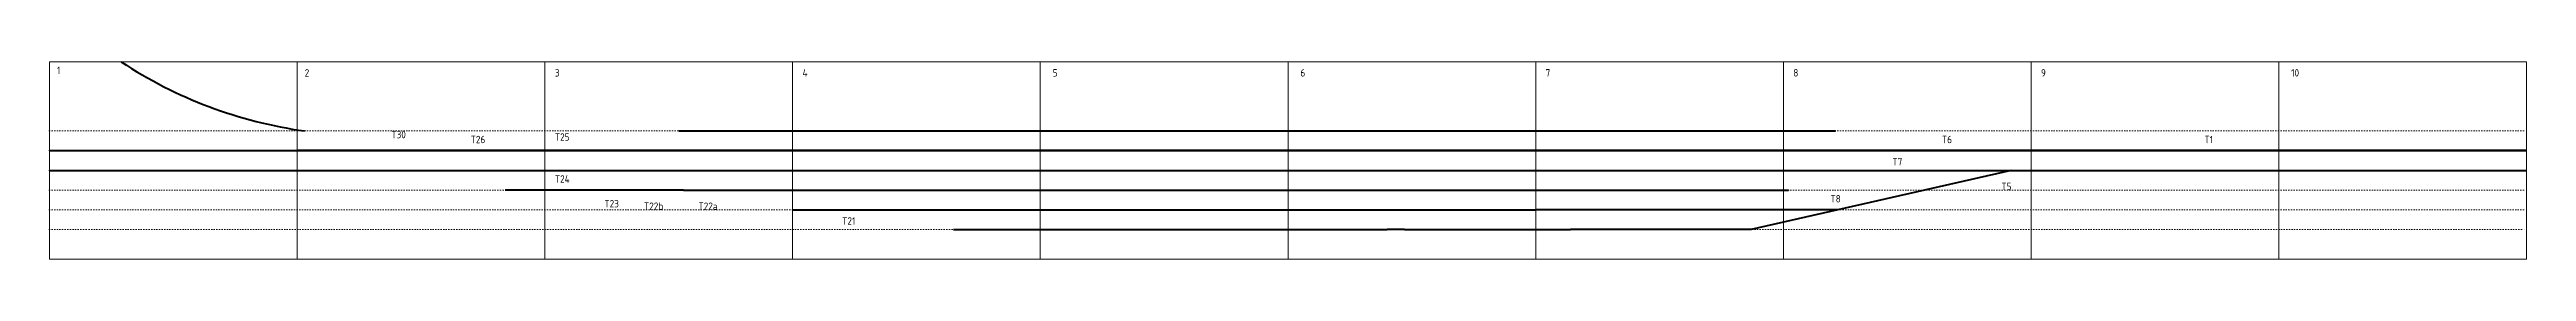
# Model space of a CAD drawing. Header units: millimetres. Extents: x 0 to 1000, y 0 to 80.
import ezdxf

# ---------------------------------------------------------------- set-up
doc = ezdxf.new("R2010")
doc.units = ezdxf.units.MM
doc.linetypes.add('DOTTINY', pattern=[0.9525, 0, -0.9525])
for name, color, linetype, lineweight in [('Construction', 2, 'DOTTINY', 5), ('Cut', 6, 'CONTINUOUS', 0), ('Rails', 9, 'CONTINUOUS', 100), ('Turnout', 4, 'CONTINUOUS', 0)]:
    doc.layers.add(name, color=color, linetype=linetype, lineweight=lineweight)
doc.styles.add('iso', font='iso')

msp = doc.modelspace()

# ---------------------------------------------------------------- linework, layer by layer
at = {"layer": 'Construction', "linetype": 'DOTTINY', "lineweight": 5}
for p, q in [((0, 52), (1000, 52)), ((0, 20), (1000, 20))]:
    msp.add_line(p, q, dxfattribs=at)
at = {"layer": 'Construction'}
for p, q in [((0, 44), (1000, 44)), ((0, 36), (1000, 36)), ((0, 28), (1000, 28)), ((16, 12), (1000, 12))]:
    msp.add_line(p, q, dxfattribs=at)
at = {"layer": 'Construction', "linetype": 'DOTTINY', "lineweight": 0}
msp.add_line((0, 12), (16, 12), dxfattribs=at)
at = {"layer": 'Cut', "linetype": 'DOTTINY', "lineweight": 0}
msp.add_line((0, 28), (17, 28), dxfattribs=at)
at = {"layer": 'Cut'}
for points in [[(0, 0), (100, 0), (100, 80), (0, 80)], [(100, 0), (200, 0), (200, 80), (100, 80)], [(200, 0), (300, 0), (300, 80), (200, 80)], [(300, 0), (400, 0), (400, 80), (300, 80)], [(400, 0), (500, 0), (500, 80), (400, 80)], [(500, 0), (600, 0), (600, 80), (500, 80)], [(600, 0), (700, 0), (700, 80), (600, 80)], [(700, 0), (800, 0), (800, 80), (700, 80)], [(800, 0), (900, 0), (900, 80), (800, 80)], [(900, 0), (1000, 0), (1000, 80), (900, 80)]]:
    msp.add_lwpolyline(points, close=True, dxfattribs=at)
at = {"layer": 'Rails'}
for p, q in [((254, 52), (410, 52)), ((410, 52), (600, 52)), ((600, 52), (631, 52)), ((631, 52), (721, 52)), ((0, 44), (36, 44)), ((0, 44), (1000, 44)), ((36, 44), (100, 44)), ((1000, 44), (100, 44)), ((0, 36), (100, 36)), ((100, 36), (1000, 36)), ((792, 36), (687, 12)), ((200, 28), (184, 28)), ((256, 28), (200, 28)), ((256, 28), (600, 28)), ((300, 20), (600, 20)), ((600, 28), (702, 28)), ((722, 20), (600, 20)), ((365, 12), (540, 12)), ((547, 12), (540, 12)), ((547, 12), (614, 12)), ((687, 12), (614, 12))]:
    msp.add_line(p, q, dxfattribs=at)
msp.add_arc((127.4, 228.4), 178.1, 236.44, 262.109, dxfattribs=at)

# ---------------------------------------------------------------- texts
at = {"layer": 'Cut', "char_height": 3, "attachment_point": 1, "style": 'iso'}
for s, insert, width in [('1', (3, 78), 0.667), ('2', (103, 77), 1.333), ('3', (204, 77), 1.333), ('4', (304, 77), 1.667), ('5', (405, 77), 1.333), ('6', (505, 77), 1.333), ('7', (604, 77), 1.333), ('8', (704, 77), 1.333), ('9', (804, 77), 1.333), ('10', (905, 77), 3)]:
    msp.add_mtext(s, dxfattribs=dict(at, insert=insert, width=width))
at = {"layer": 'Turnout', "char_height": 3, "attachment_point": 1, "style": 'iso'}
for s, insert, width in [('T30', (138, 52), 6.333), ('T26', (170, 50), 6.333), ('T25', (204, 51), 6.333), ('T6', (764, 50), 4), ('T1', (870, 50), 3.333), ('T7', (744, 41), 4), ('T24', (204, 34), 6.667), ('T5', (788, 31), 4), ('T23', (224, 24), 6.333), ('T22b', (240, 23), 8.667), ('T22a', (262, 23), 8.667), ('T8', (719, 26), 4), ('T21', (320, 17), 5.667)]:
    msp.add_mtext(s, dxfattribs=dict(at, insert=insert, width=width))

doc.saveas('drawing.dxf')
